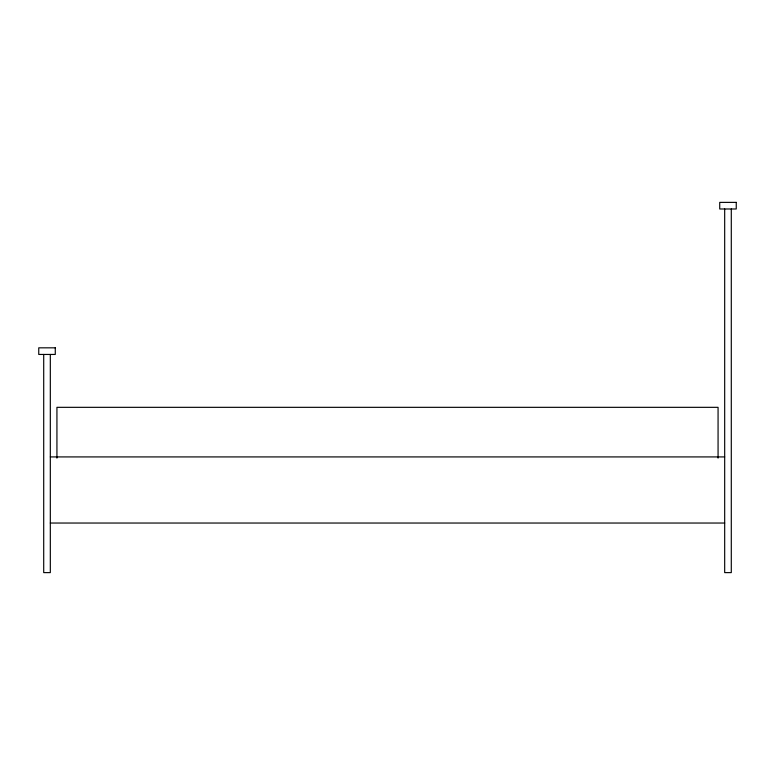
<?xml version="1.0" encoding="UTF-8"?>
<svg xmlns="http://www.w3.org/2000/svg" width="775" height="775" viewBox="0 0 775 775"><rect width="100%" height="100%" fill="white"/><g stroke="black" fill="none" stroke-linecap="round" stroke-linejoin="round"><path stroke-width="1.16" d="M50.317 456.921L724.683 456.921M50.317 523.038L724.683 523.038M731.29 208.988L731.29 572.618L724.683 572.618L724.683 208.988M718.067 458.132L718.067 407.33L56.933 407.33L56.933 458.132M50.317 354.446L50.317 572.618L43.71 572.618L43.71 354.446M736.25 202.382L719.723 202.382L719.723 208.988L736.25 208.988L736.25 202.382M55.277 347.83L38.75 347.83L38.75 354.446L55.277 354.446L55.277 347.83"/></g></svg>
